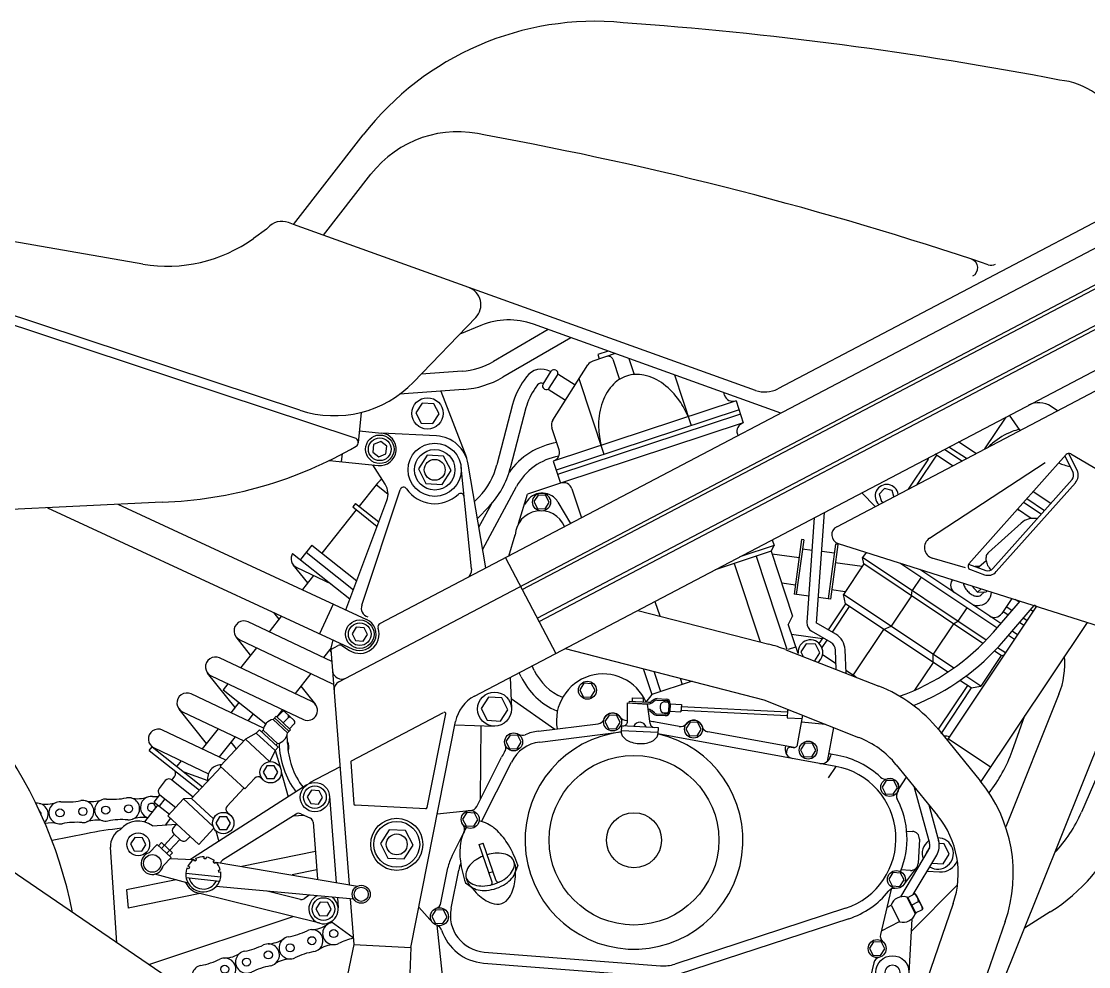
# Model space of a CAD drawing. Header units: metres. Extents: x -39.2 to 40.8, y -26.9 to 16.8.
# Drawn here: x -16.47 to 12.62, y -13.47 to 12.3 of the extents above; entities that cross this region are included whole.
import ezdxf

# ---------------------------------------------------------------- set-up
doc = ezdxf.new("R2010")
doc.units = ezdxf.units.M

msp = doc.modelspace()

# ---------------------------------------------------------------- linework, layer by layer
for p, q in [((-9.049, 6.76), (-7.149, 9.206)), ((-8.235, 6.468), (-6.944, 8.131)), ((13.777, 7.34), (4.149, 2.284)), ((-9.049, 6.76), (-9.19, 6.814)), ((-4.273, 5.047), (-9.049, 6.76)), ((3.547, 2.242), (-9.049, 6.76)), ((-13.158, 5.686), (-18.329, 6.578)), ((-9.785, 6.638), (-10.143, 6.381)), ((-6.697, -4.117), (13.799, 6.646)), ((-2.404, -3.971), (17.386, 6.421)), ((-2.358, -4.059), (17.432, 6.333)), ((-8.878, 1.703), (-21.121, 5.745)), ((-7.37, 0.942), (-21.2, 5.508)), ((-7.811, -5.7), (13.517, 5.5)), ((-4.118, -6.094), (17.668, 5.346)), ((-2.815, -3.189), (13.59, 5.425)), ((-5.777, 2.47), (-4.082, 4.229)), ((-3.944, 4.012), (-4.516, 3.778)), ((-2.107, 3.898), (-3.6, 3.03)), ((4.235, 1.623), (-2.512, 4.043)), ((-1.491, 3.677), (-3.348, 2.598)), ((-0.279, 3.243), (-0.892, 3.041)), ((-0.471, 3.311), (-0.759, 3.216)), ((-0.759, 3.216), (-0.72, 3.097)), ((-1.982, 1.433), (-1.024, 2.937)), ((-0.349, 3.088), (-0.168, 2.54)), ((0.093, 3.109), (0.237, 2.674)), ((-4.455, 2.765), (-5.574, 2.68)), ((-2.249, 2.411), (-2.023, 2.765)), ((-2.08, 2.303), (-1.854, 2.658)), ((-2.035, 2.746), (-2.046, 2.752)), ((-1.899, 2.793), (-1.882, 2.782)), ((-1.841, 2.696), (-1.369, 2.396)), ((1.332, 2.665), (1.788, 1.282)), ((-2.701, 2.611), (-2.764, 2.524)), ((-2.397, 2.392), (-2.46, 2.305)), ((-0.586, 0.498), (-1.266, 2.558)), ((-4.417, 2.266), (-6.16, 2.135)), ((-5.037, 2.219), (-4.338, 0.41)), ((-2.221, 2.287), (-2.204, 2.276)), ((-2.109, 2.275), (-1.637, 1.974)), ((2.7, 2.109), (2.676, 2.183)), ((5.756, -1.474), (12.813, 2.232)), ((-5.541, 1.895), (-5.712, 1.631)), ((-5.227, 1.879), (-5.541, 1.895)), ((-5.084, 1.598), (-5.227, 1.879)), ((-3.078, 1.856), (-3.504, 0.215)), ((-2.715, 1.762), (-3.141, 0.121)), ((3.012, 1.96), (-1.973, 0.314)), ((3.012, 1.96), (3.211, 1.357)), ((11.776, 1.688), (11.599, 1.806)), ((-7.202, 1.643), (-7.286, 0.811)), ((-5.712, 1.631), (-5.569, 1.351)), ((-5.255, 1.335), (-5.084, 1.598)), ((3.094, 1.713), (-1.892, 0.067)), ((3.133, 1.594), (-1.852, -0.051)), ((9.791, 0.645), (10.372, 1.515)), ((10.756, 1.152), (10.467, 1.565)), ((-5.569, 1.351), (-5.255, 1.335)), ((-1.811, 0.621), (-2.009, 1.22)), ((3.211, 1.357), (-1.774, -0.289)), ((-7.252, 1.143), (-6.651, 1.079)), ((-5.152, 1.001), (-6.651, 1.079)), ((-6.867, 0.762), (-6.891, 0.553)), ((-6.674, 0.845), (-6.867, 0.762)), ((-6.505, 0.72), (-6.674, 0.845)), ((-6.53, 0.511), (-6.505, 0.72)), ((9.164, 0.316), (8.691, 0.632)), ((9.29, 0.382), (8.817, 0.698)), ((9.552, 0.52), (9.079, 0.836)), ((-8.065, 0.334), (-6.745, 0.194)), ((-7.739, 0.299), (-7.717, 0.51)), ((-6.891, 0.553), (-6.722, 0.428)), ((-6.722, 0.428), (-6.53, 0.511)), ((-5.403, 0.474), (-5.646, 0.1)), ((-4.958, 0.451), (-5.403, 0.474)), ((-4.755, 0.054), (-4.958, 0.451)), ((8.912, 0.184), (8.439, 0.5)), ((12.01, 0.491), (9.361, -2.485)), ((11.975, 0.452), (12.199, 0.004)), ((12.079, 0.524), (12.311, 0.06)), ((12.135, 0.511), (16.248, -1.904)), ((-6.551, -0.318), (-6.885, 0.209)), ((-5.646, 0.1), (-5.443, -0.297)), ((-4.998, -0.321), (-4.755, 0.054)), ((-4.194, -2.625), (-4.479, 0.151)), ((-3.804, -2.598), (-4.289, 0.233)), ((8.284, -1.79), (11.442, 0.275)), ((-1.774, -0.289), (-2.668, -0.584)), ((12.173, -0.191), (10.014, -2.616)), ((12.266, -0.274), (10.107, -2.699)), ((-6.8, -0.333), (-7.262, -0.916)), ((-7.191, -3.613), (-6.145, -0.465)), ((-6.473, -0.593), (-6.8, -0.333)), ((-5.443, -0.297), (-4.998, -0.321)), ((-3.892, -2.084), (-2.972, -0.381)), ((6.801, -0.925), (6.44, -0.55)), ((7.063, -0.437), (6.917, -0.589)), ((7.266, -0.487), (7.063, -0.437)), ((7.315, -0.655), (7.266, -0.487)), ((11.593, -0.843), (11.11, -0.52)), ((-12.633, -0.806), (-22.088, -1.263)), ((-13.839, -0.864), (-7.056, -4)), ((-7.624, -3.737), (-6.505, -0.762)), ((-7.36, -0.839), (-7.437, -0.937)), ((-7.36, -0.839), (-6.723, -1.343)), ((-3.991, -0.661), (-4.114, -0.79)), ((-3.995, -1.485), (-3.645, -0.838)), ((-2.913, -1.386), (-2.668, -0.584)), ((-2.673, -0.758), (-2.755, -0.868)), ((-2.383, -0.615), (-2.498, -0.791)), ((-2.498, -0.791), (-2.402, -0.978)), ((-2.174, -0.626), (-2.383, -0.615)), ((-2.193, -0.989), (-2.078, -0.813)), ((-2.078, -0.813), (-2.174, -0.626)), ((-1.842, -0.802), (-1.496, -1.386)), ((6.917, -0.589), (6.976, -0.791)), ((6.976, -0.791), (7.031, -0.804)), ((11.334, -1.133), (10.851, -0.811)), ((11.418, -1.039), (10.935, -0.716)), ((-15.759, -0.957), (-7.429, -4.808)), ((-7.339, -1.014), (-8.275, -2.196)), ((-7.437, -0.937), (-6.769, -1.466)), ((-3.72, -0.92), (-4.035, -1.251)), ((-2.402, -0.978), (-2.193, -0.989)), ((5.206, -4.106), (5.425, -1.083)), ((11.06, -1.25), (10.683, -0.999)), ((4.947, -4.087), (5.154, -1.225)), ((10.783, -1.375), (9.892, -2.177)), ((11.223, -1.258), (11.203, -1.254)), ((-3.185, -2.273), (-3.01, -1.7)), ((-8.553, -1.976), (-8.864, -2.368)), ((-8.553, -1.976), (-7.327, -2.947)), ((4.051, -1.987), (3.116, -2.295)), ((3.972, -2.144), (4.051, -1.987)), ((4.798, -1.827), (4.596, -3.313)), ((4.858, -1.835), (4.656, -3.321)), ((4.858, -1.835), (4.798, -1.827)), ((5.726, -1.953), (5.524, -3.439)), ((5.785, -1.961), (5.583, -3.447)), ((5.785, -1.961), (5.726, -1.953)), ((5.797, -1.933), (13.584, -4.398)), ((-9.074, -2.202), (-7.512, -3.438)), ((-8.709, -2.172), (-7.419, -3.193)), ((-3.272, -2.319), (-1.901, -4.93)), ((3.972, -2.144), (2.441, -2.65)), ((3.559, -2.281), (4.394, -4.811)), ((4.731, -2.322), (3.998, -2.223)), ((5.09, -2.119), (4.824, -2.082)), ((5.692, -2.2), (5.348, -2.154)), ((9.831, -4.564), (6.462, -2.314)), ((6.496, -2.487), (6.462, -2.314)), ((-8.662, -3.007), (-9.056, -2.513)), ((-8.961, -2.589), (-8.026, -3.031)), ((2.965, -2.477), (3.671, -4.615)), ((6.451, -2.556), (5.718, -2.456)), ((9.743, -4.655), (6.496, -2.487)), ((10.125, -4.233), (7.477, -2.465)), ((9.263, -2.595), (8.363, -2.329)), ((9.352, -2.494), (9.823, -2.665)), ((9.544, -2.552), (9.535, -2.56)), ((9.544, -2.552), (9.542, -2.563)), ((9.544, -2.552), (9.654, -2.547)), ((9.629, -2.569), (9.828, -2.391)), ((-8.502, -2.806), (-8.807, -3.19)), ((10.23, -4.111), (8.024, -2.638)), ((9.402, -2.645), (9.781, -2.782)), ((4.63, -3.065), (4.259, -3.015)), ((5.987, -3.25), (5.617, -3.199)), ((9.441, -3.087), (9.595, -3.259)), ((9.696, -3.168), (9.595, -3.259)), ((4.999, -3.368), (4.596, -3.313)), ((5.583, -3.447), (5.257, -3.403)), ((8.95, -5.328), (5.941, -3.319)), ((5.993, -3.578), (5.941, -3.319)), ((7.795, -3.355), (7.813, -3.217)), ((9.595, -3.259), (9.832, -3.247)), ((9.785, -3.249), (9.684, -3.34)), ((9.862, -3.22), (9.832, -3.247)), ((10.729, -3.53), (10.625, -3.462)), ((-8.337, -4.388), (-7.964, -3.58)), ((0.337, -3.755), (3.907, -4.676)), ((0.8, -3.511), (0.932, -3.908)), ((8.783, -5.442), (5.993, -3.578)), ((11.203, -3.644), (8.767, -7.292)), ((10.028, -4.346), (10.753, -3.502)), ((10.308, -4.587), (11.137, -3.623)), ((10.532, -3.76), (10.376, -3.656)), ((11.109, -3.785), (11.039, -3.737)), ((11.198, -3.652), (11.144, -3.615)), ((-8.005, -5.147), (-10.286, -4.067)), ((-9.375, -3.908), (-9.715, -4.338)), ((-9.44, -3.99), (-9.582, -3.813)), ((4.436, -4.146), (4.554, -3.91)), ((8.94, -4.119), (9.061, -4.05)), ((10.427, -3.882), (10.287, -3.789)), ((10.943, -4.034), (10.842, -3.967)), ((-7.338, -4.217), (-7.452, -4.393)), ((-7.128, -4.228), (-7.338, -4.217)), ((-7.033, -4.415), (-7.128, -4.228)), ((5.601, -4.63), (5.07, -4.321)), ((5.732, -4.405), (5.201, -4.096)), ((7.032, -4.273), (7.24, -4.187)), ((12.583, -4.081), (9.686, -8.419)), ((10.687, -4.417), (10.54, -4.318)), ((10.854, -4.167), (10.737, -4.089)), ((-10.218, -4.974), (-10.613, -4.48)), ((-10.517, -4.555), (-8.003, -5.745)), ((-8.031, -4.818), (-7.966, -4.56)), ((-7.452, -4.393), (-7.357, -4.58)), ((-7.357, -4.58), (-7.147, -4.591)), ((-7.147, -4.591), (-7.033, -4.415)), ((4.52, -4.401), (5.366, -4.517)), ((10.599, -4.55), (10.435, -4.44)), ((-10.059, -4.772), (-10.493, -5.321)), ((-8.02, -4.774), (-8.23, -5.04)), ((-8.071, -4.839), (-8.024, -4.897)), ((-8.031, -4.818), (-7.829, -4.712)), ((-8.031, -4.818), (-7.536, -11.23)), ((-7.729, -4.716), (-7.523, -4.846)), ((-1.641, -4.793), (3.768, -6.189)), ((4.369, -4.826), (6.904, -5.821)), ((4.636, -4.755), (4.429, -4.823)), ((4.92, -4.663), (4.777, -4.883)), ((4.777, -4.883), (4.842, -5.011)), ((5.182, -4.677), (4.92, -4.663)), ((5.158, -5.131), (5.301, -4.911)), ((5.301, -4.911), (5.182, -4.677)), ((5.746, -5.366), (5.725, -4.836)), ((6.01, -5.47), (5.985, -4.826)), ((10.239, -4.987), (10.056, -4.864)), ((10.355, -4.914), (10.143, -4.772)), ((-8.55, -6.241), (-11.064, -5.05)), ((5.145, -5.13), (5.158, -5.131)), ((5.74, -5.213), (5.368, -4.965)), ((8.384, -5.176), (8.384, -4.951)), ((10.239, -4.987), (10.317, -4.971)), ((-10.644, -6.398), (-11.391, -5.463)), ((-8.574, -5.475), (-9.009, -6.024)), ((-2.849, -5.563), (-2.901, -5.455)), ((-2.488, -5.39), (-2.546, -5.269)), ((0.771, -5.416), (0.954, -5.97)), ((6.288, -5.579), (6.007, -5.392)), ((-11.295, -5.539), (-8.781, -6.729)), ((-10.837, -5.756), (-10.97, -5.924)), ((-3.14, -5.58), (-3.108, -6.427)), ((-1.134, -5.743), (-1.249, -5.92)), ((-0.925, -5.754), (-1.134, -5.743)), ((-0.829, -5.942), (-0.925, -5.754)), ((1.816, -5.686), (0.718, -6.048)), ((1.49, -5.602), (1.547, -5.774)), ((9.424, -5.87), (9.116, -5.664)), ((9.683, -5.818), (9.278, -5.547)), ((9.424, -5.87), (9.683, -5.818)), ((-9.87, -6.968), (-11.843, -6.034)), ((-10.97, -5.924), (-9.806, -6.845)), ((-8.849, -5.822), (-8.455, -6.316)), ((-1.249, -5.92), (-1.153, -6.107)), ((-1.153, -6.107), (-0.944, -6.118)), ((-0.944, -6.118), (-0.829, -5.942)), ((0.718, -6.048), (0.557, -6.256)), ((11.814, -6.043), (10.363, -9.657)), ((-10.539, -6.265), (-10.761, -6.546)), ((-3.738, -6.117), (-3.938, -6.425)), ((-3.371, -6.136), (-3.738, -6.117)), ((-3.204, -6.463), (-3.371, -6.136)), ((-3.118, -6.16), (-1.923, -6.99)), ((-1.713, -6.127), (-1.72, -6.124)), ((0.057, -6.777), (0.051, -6.279)), ((0.051, -6.279), (0.602, -6.308)), ((0.095, -6.231), (0.093, -6.281)), ((0.093, -6.271), (0.627, -6.299)), ((0.095, -6.231), (0.629, -6.259)), ((0.184, -6.136), (0.179, -6.236)), ((0.184, -6.136), (0.484, -6.152)), ((0.484, -6.152), (0.479, -6.251)), ((0.672, -6.839), (0.602, -6.308)), ((0.785, -6.182), (0.703, -6.238)), ((0.808, -6.215), (0.725, -6.272)), ((0.857, -6.201), (1.103, -6.214)), ((0.859, -6.161), (1.105, -6.174)), ((0.946, -6.361), (0.943, -6.421)), ((1.072, -6.248), (1.167, -6.252)), ((1.179, -6.298), (1.168, -6.508)), ((1.219, -6.3), (1.208, -6.51)), ((1.219, -6.305), (1.522, -6.321)), ((1.522, -6.321), (1.511, -6.521)), ((1.519, -6.371), (4.413, -6.523)), ((3.768, -6.189), (6.355, -7.217)), ((-11.422, -7.381), (-12.169, -6.446)), ((-12.074, -6.522), (-10.406, -7.311)), ((-10.147, -6.575), (-10.297, -6.765)), ((-9.526, -6.641), (-9.607, -6.729)), ((-9.173, -7.051), (-9.566, -6.685)), ((-9.132, -7.007), (-9.526, -6.641)), ((-9.353, -6.458), (-9.509, -6.656)), ((-9.371, -6.525), (-9.501, -6.664)), ((-9.199, -6.685), (-9.329, -6.824)), ((-9.031, -6.761), (-9.286, -6.522)), ((-7.471, -7.855), (-4.957, -6.534)), ((-5.406, -9.132), (-4.899, -6.578)), ((-3.938, -6.425), (-3.771, -6.752)), ((-3.405, -6.772), (-3.204, -6.463)), ((-1.856, -6.501), (-1.876, -6.492)), ((-0.449, -6.609), (-0.563, -6.785)), ((-0.239, -6.62), (-0.449, -6.609)), ((-0.144, -6.807), (-0.239, -6.62)), ((0.764, -6.582), (0.688, -6.517)), ((0.79, -6.552), (0.714, -6.487)), ((0.836, -6.611), (1.082, -6.624)), ((0.838, -6.571), (1.084, -6.584)), ((1.057, -6.547), (1.152, -6.552)), ((1.208, -6.505), (1.511, -6.521)), ((1.514, -6.471), (4.408, -6.623)), ((4.416, -6.463), (4.405, -6.682)), ((4.405, -6.682), (4.814, -6.704)), ((4.416, -6.463), (4.462, -6.465)), ((4.689, -7.411), (4.831, -6.612)), ((10.54, -7.589), (10.885, -6.624)), ((-11.105, -6.98), (-11.539, -7.529)), ((-9.214, -7.095), (-9.607, -6.729)), ((-9.028, -6.845), (-9.157, -6.984)), ((-5.856, -12.943), (-4.634, -6.785)), ((-4.652, -6.875), (-3.585, -6.907)), ((-3.951, -8.894), (-3.933, -6.897)), ((-3.771, -6.752), (-3.405, -6.772)), ((-2.376, -7.047), (-0.748, -6.845)), ((-0.563, -6.785), (-0.468, -6.972)), ((-0.468, -6.972), (-0.258, -6.983)), ((-0.258, -6.983), (-0.144, -6.807)), ((-0.106, -6.897), (-0.115, -7.069)), ((-0.106, -6.897), (0.892, -6.949)), ((1.463, -6.92), (0.82, -6.802)), ((0.892, -6.949), (0.883, -7.121)), ((1.759, -6.804), (1.644, -6.981)), ((1.644, -6.981), (1.74, -7.168)), ((1.968, -6.815), (1.759, -6.804)), ((2.064, -7.003), (1.968, -6.815)), ((4.798, -6.796), (5.451, -6.858)), ((5.67, -6.945), (5.501, -7.874)), ((-10.894, -7.835), (-12.621, -7.017)), ((-10.641, -7.2), (-11.075, -7.749)), ((-10.363, -7.265), (-11.045, -7.997)), ((-10.064, -7.099), (-10.363, -7.265)), ((-10.363, -7.265), (-9.706, -7.878)), ((-9.979, -7.008), (-10.064, -7.099)), ((-10.064, -7.099), (-9.552, -7.577)), ((-9.979, -7.008), (-9.467, -7.485)), ((-9.88, -7.021), (-9.921, -7.065)), ((-9.487, -7.388), (-9.88, -7.021)), ((-9.132, -7.007), (-9.214, -7.095)), ((-3.146, -7.152), (-3.26, -7.328)), ((-2.936, -7.163), (-3.146, -7.152)), ((-2.841, -7.35), (-2.936, -7.163)), ((-2.339, -7.344), (-0.115, -7.069)), ((-0.113, -7.027), (0.885, -7.079)), ((5.734, -8.007), (0.883, -7.119)), ((1.74, -7.168), (1.949, -7.179)), ((1.949, -7.179), (2.064, -7.003)), ((4.596, -7.494), (2.245, -7.063)), ((8.541, -7.015), (9.668, -8.397)), ((9.949, -8.025), (8.794, -7.253)), ((13.032, -7.036), (9.51, -15.805)), ((-12.981, -7.571), (-12.904, -7.473)), ((-12.904, -7.473), (-11.53, -8.561)), ((-12.852, -7.505), (-11.367, -8.208)), ((-10.758, -7.348), (-10.611, -7.532)), ((-9.467, -7.485), (-9.552, -7.577)), ((-9.487, -7.388), (-9.528, -7.432)), ((-3.26, -7.328), (-3.165, -7.516)), ((-3.165, -7.516), (-2.955, -7.527)), ((-2.955, -7.527), (-2.841, -7.35)), ((4.365, -7.451), (4.355, -7.505)), ((4.398, -7.562), (4.379, -7.663)), ((4.514, -7.481), (4.572, -7.492)), ((4.884, -7.377), (4.77, -7.553)), ((4.77, -7.553), (4.865, -7.74)), ((5.094, -7.388), (4.884, -7.377)), ((5.189, -7.575), (5.094, -7.388)), ((-12.981, -7.571), (-11.615, -8.652)), ((-12.115, -7.854), (-12.233, -8.003)), ((-9.552, -7.577), (-9.693, -7.877)), ((-9.552, -7.577), (-9.396, -8.081)), ((-4.053, -9.099), (-3.378, -7.754)), ((4.865, -7.74), (5.075, -7.751)), ((5.075, -7.751), (5.189, -7.575)), ((5.594, -7.677), (5.539, -7.666)), ((5.594, -7.677), (5.584, -7.731)), ((5.788, -7.712), (5.594, -7.677)), ((-11.023, -8.017), (-11.827, -8.88)), ((-11.045, -7.997), (-10.379, -8.617)), ((-9.774, -7.995), (-9.874, -8.168)), ((-9.574, -7.995), (-9.774, -7.995)), ((-9.474, -8.168), (-9.574, -7.995)), ((-8.603, -8.449), (-7.784, -8.019)), ((-7.492, -7.893), (-7.405, -9.027)), ((-3.924, -9.509), (-3.11, -7.888)), ((5.734, -8.007), (5.526, -8.315)), ((7.379, -7.963), (8.506, -9.345)), ((12.989, -7.953), (12.426, -9.255)), ((-12.544, -8.396), (-12.711, -8.607)), ((-12.291, -8.277), (-12.368, -8.375)), ((-12.368, -8.375), (-11.786, -8.836)), ((-11.378, -8.398), (-12.027, -8.167)), ((-10.108, -8.327), (-10.379, -8.617)), ((-9.873, -8.381), (-9.938, -8.321)), ((-9.874, -8.168), (-9.774, -8.341)), ((-9.774, -8.341), (-9.574, -8.341)), ((-9.574, -8.341), (-9.474, -8.168)), ((-9.383, -8.156), (-9.197, -8.839)), ((7.108, -8.394), (6.993, -8.57)), ((7.317, -8.405), (7.108, -8.394)), ((7.413, -8.592), (7.317, -8.405)), ((-8.69, -8.514), (-11.803, -10.508)), ((-10.401, -8.597), (-10.86, -9.089)), ((-8.562, -8.659), (-8.677, -8.835)), ((-8.603, -8.449), (-8.601, -8.47)), ((-8.353, -8.67), (-8.562, -8.659)), ((-8.257, -8.857), (-8.353, -8.67)), ((6.993, -8.57), (7.089, -8.757)), ((7.298, -8.768), (7.413, -8.592)), ((7.856, -8.548), (8.284, -10.098)), ((-12.846, -8.979), (-12.691, -8.783)), ((-12.846, -8.979), (-12.431, -9.307)), ((-12.554, -8.892), (-12.709, -9.088)), ((-12.691, -8.783), (-12.26, -9.124)), ((-12.047, -8.895), (-12.473, -9.352)), ((-11.827, -8.88), (-12.047, -8.895)), ((-12.047, -8.895), (-11.243, -9.645)), ((-11.827, -8.88), (-11.233, -9.435)), ((-8.677, -8.835), (-8.581, -9.023)), ((-8.372, -9.034), (-8.257, -8.857)), ((-8.068, -8.816), (-7.886, -11.17)), ((7.089, -8.757), (7.298, -8.768)), ((-12.748, -9.057), (-13.114, -9.519)), ((-8.974, -9.307), (-10.985, -10.562)), ((-10.866, -9.245), (-10.857, -9.253)), ((-10.767, -9.339), (-10.854, -9.258)), ((-8.852, -9.298), (-8.587, -9.421)), ((-8.581, -9.023), (-8.372, -9.034)), ((-5.447, -9.164), (-7.367, -9.064)), ((-5.134, -9.303), (-4.258, -9.21)), ((-4.327, -9.267), (-4.442, -9.443)), ((-4.117, -9.278), (-4.327, -9.267)), ((-4.022, -9.465), (-4.117, -9.278)), ((8.265, -9.053), (8.535, -10.029)), ((-12.896, -9.63), (-12.244, -9.583)), ((-12.399, -9.421), (-12.544, -9.605)), ((-12.473, -9.352), (-11.632, -10.137)), ((-12.235, -9.574), (-12.324, -9.669)), ((-11.066, -9.38), (-11.166, -9.553)), ((-11.166, -9.553), (-11.066, -9.726)), ((-10.866, -9.38), (-11.066, -9.38)), ((-10.766, -9.553), (-10.866, -9.38)), ((-10.866, -9.726), (-10.766, -9.553)), ((-9.049, -9.354), (-8.774, -9.334)), ((-8.515, -9.525), (-8.395, -11.085)), ((-4.442, -9.443), (-4.346, -9.63)), ((-4.136, -9.641), (-4.022, -9.465)), ((-14.702, -9.843), (-15.633, -10.032)), ((-12.296, -9.859), (-12.57, -10.153)), ((-12.318, -9.839), (-12.128, -10.016)), ((-11.22, -9.695), (-11.632, -10.137)), ((-11.164, -9.767), (-11.09, -10.052)), ((-11.066, -9.726), (-10.866, -9.726)), ((-6.439, -9.736), (-6.682, -10.11)), ((-5.993, -9.759), (-6.439, -9.736)), ((-5.791, -10.156), (-5.993, -9.759)), ((-4.729, -10.444), (-4.41, -9.809)), ((-4.346, -9.63), (-4.136, -9.641)), ((7.664, -9.77), (7.822, -9.778)), ((-9.003, -16.134), (-17.948, -10.024)), ((-13.376, -9.945), (-13.491, -10.122)), ((-13.491, -10.122), (-13.395, -10.309)), ((-13.167, -9.956), (-13.376, -9.945)), ((-13.186, -10.32), (-13.071, -10.143)), ((-13.071, -10.143), (-13.167, -9.956)), ((-12.769, -10.132), (-12.984, -10.362)), ((-12.769, -10.132), (-12.389, -10.487)), ((-12.645, -10.083), (-12.727, -10.171)), ((-12.57, -10.153), (-12.652, -10.241)), ((-12.645, -10.083), (-12.349, -10.36)), ((-12.15, -9.996), (-12.424, -10.29)), ((-11.87, -9.915), (-11.958, -10.01)), ((-6.682, -10.11), (-6.479, -10.507)), ((-6.034, -10.53), (-5.791, -10.156)), ((-3.991, -10.135), (-3.877, -10.096)), ((-3.638, -11.164), (-3.991, -10.135)), ((-3.524, -11.125), (-3.877, -10.096)), ((8.011, -9.989), (7.976, -10.654)), ((8.683, -10.117), (8.55, -10.111)), ((8.826, -10.398), (8.683, -10.117)), ((-13.863, -12.814), (-14.038, -10.211)), ((-13.395, -10.309), (-13.186, -10.32)), ((-12.424, -10.29), (-12.506, -10.377)), ((-12.349, -10.36), (-12.431, -10.447)), ((-11.489, -10.524), (-11.484, -10.471)), ((-8.453, -10.328), (-10.462, -10.736)), ((7.503, -11.563), (8.258, -10.292)), ((7.841, -11.503), (8.482, -10.425)), ((8.284, -10.231), (8.197, -10.365)), ((8.197, -10.365), (8.205, -10.381)), ((8.654, -10.662), (8.826, -10.398)), ((-12.389, -10.487), (-12.604, -10.717)), ((-11.774, -10.552), (-12.424, -10.524)), ((-11.881, -10.746), (-11.93, -10.725)), ((-11.743, -10.595), (-11.769, -10.549)), ((-11.69, -10.565), (-11.717, -10.519)), ((-11.429, -10.531), (-11.424, -10.478)), ((-11.242, -10.616), (-11.207, -10.576)), ((-11.198, -10.656), (-11.163, -10.616)), ((-11.162, -10.618), (-7.302, -11.269)), ((-6.479, -10.507), (-6.034, -10.53)), ((-3.001, -10.718), (-3.043, -10.595)), ((-2.939, -10.697), (-2.999, -10.875)), ((7.936, -10.763), (7.58, -11.238)), ((8.35, -10.646), (8.654, -10.662)), ((-11.922, -11.189), (-12.826, -10.945)), ((-11.985, -10.918), (-11.033, -11.02)), ((-11.977, -11.04), (-11.066, -11.138)), ((-11.906, -10.801), (-11.955, -10.78)), ((-11.097, -10.835), (-11.045, -10.824)), ((-11.085, -10.894), (-11.033, -10.882)), ((-8.414, -10.83), (-9.09, -10.967)), ((-5.031, -11.725), (-4.842, -10.774)), ((-4.755, -11.876), (-4.548, -10.832)), ((-4.301, -11.164), (-4.344, -11.041)), ((-3.726, -10.908), (-3.612, -10.869)), ((7.289, -10.903), (7.174, -11.08)), ((7.499, -10.914), (7.289, -10.903)), ((7.594, -11.102), (7.499, -10.914)), ((7.766, -10.843), (7.508, -10.829)), ((8.219, -10.867), (8.558, -10.884)), ((-12.253, -11.1), (-13.603, -11.374)), ((-7.407, -11.631), (-11.163, -11.283)), ((-4.363, -11.185), (-4.207, -11.29)), ((7.174, -11.08), (7.27, -11.267)), ((7.27, -11.267), (7.48, -11.278)), ((7.48, -11.278), (7.594, -11.102)), ((7.786, -12.504), (9.05, -11.238)), ((-13.603, -11.374), (-13.56, -11.875)), ((-11.593, -11.476), (-13.56, -11.875)), ((-8.33, -12.285), (-11.637, -11.464)), ((-8.864, -11.634), (-9.768, -11.413)), ((-8.625, -11.519), (-8.761, -11.615)), ((-7.854, -11.59), (-7.833, -11.867)), ((-7.506, -11.622), (-7.41, -12.861)), ((7.241, -11.352), (6.95, -12.586)), ((7.667, -11.571), (7.673, -11.568)), ((7.667, -11.571), (7.898, -12.026)), ((7.667, -11.571), (7.898, -12.025)), ((7.689, -11.573), (7.91, -12.006)), ((7.692, -11.579), (7.879, -11.484)), ((7.914, -11.495), (8.105, -11.87)), ((-8.327, -11.71), (-8.441, -11.886)), ((-8.441, -11.886), (-8.346, -12.073)), ((-8.117, -11.721), (-8.327, -11.71)), ((-8.136, -12.084), (-8.022, -11.908)), ((-8.022, -11.908), (-8.117, -11.721)), ((-5.638, -11.846), (-5.255, -12.268)), ((-5.169, -11.916), (-5.283, -12.093)), ((-4.959, -11.927), (-5.169, -11.916)), ((-4.864, -12.115), (-4.959, -11.927)), ((5.995, -11.875), (1.346, -13.397)), ((7.123, -11.854), (7.241, -11.794)), ((7.239, -11.789), (7.47, -12.243)), ((7.241, -11.794), (7.468, -12.239)), ((7.799, -11.79), (7.987, -11.694)), ((7.906, -12), (8.094, -11.905)), ((8.932, -11.743), (7.925, -14.654)), ((-12.992, -13.409), (-9.062, -12.103)), ((-8.346, -12.073), (-8.136, -12.084)), ((-5.283, -12.093), (-5.188, -12.28)), ((-4.978, -12.291), (-4.864, -12.115)), ((6.089, -12.16), (1.439, -13.682)), ((7.803, -12.167), (7.726, -13.64)), ((7.898, -12.026), (7.904, -12.022)), ((11.576, -11.975), (10.871, -12.417)), ((-8.02, -12.237), (-7.425, -12.669)), ((-5.188, -12.28), (-4.978, -12.291)), ((-5.144, -12.338), (-4.919, -14.43)), ((6.973, -12.492), (7.468, -12.239)), ((10.35, -12.233), (9.343, -15.145)), ((6.764, -12.786), (6.649, -12.962)), ((6.973, -12.797), (6.764, -12.786)), ((7.069, -12.984), (6.973, -12.797)), ((-7.41, -12.861), (-7.957, -15.539)), ((-7.41, -12.861), (-5.856, -12.943)), ((-5.856, -12.943), (-5.969, -15.856)), ((-3.852, -13.067), (0.957, -13.443)), ((6.649, -12.962), (6.745, -13.149)), ((6.954, -13.16), (7.069, -12.984)), ((-3.875, -13.367), (0.934, -13.742)), ((6.768, -13.36), (6.579, -14.158)), ((6.745, -13.149), (6.954, -13.16))]:
    msp.add_line(p, q)
at = {"linetype": 'Continuous'}
for p, q in [((3.049, 1.05), (3.063, 1.008)), ((-1.973, 0.314), (-1.774, -0.289)), ((8.238, 0.345), (7.708, -0.449)), ((8.475, 0.476), (7.939, -0.327)), ((-1.461, -0.438), (-1.2, -1.231)), ((4, -1.831), (4.051, -1.987)), ((3.972, -2.144), (4.554, -3.91)), ((6.556, -2.174), (6.462, -2.314)), ((6.496, -2.487), (5.941, -3.319)), ((8.057, -2.852), (7.813, -3.217)), ((8.913, -2.92), (8.902, -2.936)), ((7.795, -3.355), (7.24, -4.187)), ((10.526, -3.43), (10.254, -3.839)), ((5.993, -3.578), (5.522, -4.283)), ((6.097, -3.648), (5.63, -4.346)), ((9.304, -3.685), (9.061, -4.05)), ((4.436, -4.146), (4.693, -4.925)), ((7.032, -4.273), (6.186, -5.539)), ((8.94, -4.119), (8.384, -4.951)), ((5.377, -4.5), (5.273, -4.656)), ((5.486, -4.563), (5.349, -4.767)), ((8.384, -5.176), (7.878, -5.934)), ((10.239, -4.987), (9.683, -5.818)), ((0.485, -5.342), (0.718, -6.048)), ((9.32, -5.8), (8.523, -6.994)), ((9.424, -5.87), (8.591, -7.117)), ((7.652, -8.298), (7.447, -8.606))]:
    msp.add_line(p, q, dxfattribs=at)
for points in [[(0.026, 2.631, 0.134556), (-0.368, 2.369, 0.106854), (-0.655, 1.85, 0.082233), (-0.734, 1.233, 0.047976), (-0.668, 0.745, 0.070564)], [(1.708, 1.529, 0.047976), (1.469, 1.96, 0.082233), (1.039, 2.409, 0.106854), (0.5, 2.656, 0.134556), (0.026, 2.631, 0.134556)], [(10.736, 1.179, 0.037077), (10.538, 1.118, 0.082233), (10.003, 0.801, 0.015588), (9.884, 0.694, 0.070564)], [(9.892, -2.177, 0.145562), (9.835, -2.27, 0.107168), (9.829, -2.402, 0.077271), (9.871, -2.528, 0.064362), (9.959, -2.655, 0.00089), (9.961, -2.657, 0.077271)], [(9.64, -2.56, 0.148705), (9.584, -2.578, 0.107168)], [(9.629, -2.569, 0.082253), (9.614, -2.589, 0.107168)], [(9.21, -3.014, 0.000439), (9.21, -3.014, 0.077271), (9.245, -3.118, 0.064362), (9.322, -3.229, 0.064362), (9.424, -3.317, 0.077271), (9.524, -3.363, 0.107168), (9.624, -3.369, 0.145562), (9.684, -3.34, 0.145562)], [(9.477, -3.609, 0.096136), (9.662, -3.616, 0.36841), (9.972, -3.255, 0.145562)], [(-0.115, -7.069, 0.00009), (-0.115, -7.069, 0.156036), (-0.088, -7.172, 0.106684), (0.02, -7.282, 0.072691), (0.17, -7.351, 0.059135), (0.369, -7.385, 0.059135), (0.57, -7.372, 0.072691), (0.726, -7.319, 0.106684), (0.845, -7.221, 0.156036), (0.883, -7.121, 0.156036)], [(-4.338, -9.675, 0.012639), (-4.349, -9.692, 0.104285), (-4.499, -10.11, 0.06513), (-4.501, -10.591, 0.051279), (-4.363, -11.185, 0.051279)], [(-4.301, -11.164, 0.152935), (-4.212, -11.286, 0.106901), (-4.017, -11.373, 0.07403), (-3.79, -11.387, 0.060622), (-3.518, -11.329, 0.060622), (-3.268, -11.208, 0.07403), (-3.097, -11.058, 0.106901), (-2.997, -10.869, 0.152935), (-3.001, -10.718, 0.152935)], [(-4.207, -11.29, 0.037821), (-4.022, -11.5, 0.104285), (-3.647, -11.739, 0.174249), (-3.376, -11.743, 0.174249), (-3.164, -11.574, 0.104285), (-3.015, -11.155, 0.037821), (-2.999, -10.875, 0.011647)]]:
    msp.add_lwpolyline(points, format="xyb")
for centre, radius in [((-5.398, 1.615), 0.427), ((-6.698, 0.637), 0.388), ((-6.698, 0.637), 0.31), ((-5.201, 0.077), 0.725), ((-5.201, 0.077), 0.551), ((-5.201, 0.077), 0.285), ((-2.288, -0.802), 0.245), ((-7.243, -4.404), 0.388), ((-7.243, -4.404), 0.31), ((-1.039, -5.931), 0.245), ((-3.571, -6.444), 0.463), ((-0.354, -6.796), 0.245), ((1.854, -6.992), 0.245), ((-3.05, -7.339), 0.245), ((4.979, -7.564), 0.245), ((0.231, -10.019), 2.312), ((-9.674, -8.168), 0.292), ((7.203, -8.581), 0.245), ((-8.467, -8.846), 0.4), ((-8.467, -8.846), 0.31), ((-15.416, -9.274), 0.11), ((-14.792, -9.237), 0.11), ((-14.169, -9.199), 0.11), ((-13.545, -9.162), 0.11), ((-10.966, -9.553), 0.292), ((-4.232, -9.454), 0.245), ((0.231, -10.019), 0.75), ((-6.236, -10.133), 0.71), ((-6.236, -10.133), 0.625), ((-13.281, -10.132), 0.31), ((-6.236, -10.133), 0.285), ((-12.899, -10.652), 0.239), ((7.384, -11.091), 0.245), ((-7.204, -11.494), 0.245), ((-7.204, -11.494), 0.193), ((-8.232, -11.897), 0.31), ((-5.073, -12.104), 0.245), ((-7.954, -12.564), 0.11), ((-8.548, -12.759), 0.11), ((6.859, -12.973), 0.245), ((-9.736, -13.147), 0.11), ((-9.142, -12.953), 0.11), ((-10.33, -13.341), 0.11), ((7.277, -13.617), 0.45), ((-10.924, -13.536), 0.11), ((7.277, -13.617), 0.2)]:
    msp.add_circle(centre, radius)
for centre, radius, start, end in [((-0.83, 4.301), 8, 84.529, 142.1763), ((-7.253, -88.432), 100.952, 79.10322, 85.91844), ((11.641, 8.709), 2, 24, 84.529), ((-4.574, 6.291), 3, 75.4317, 142.1763), ((-21.255, -86.921), 97.684, 71.40998, 79.71832), ((-9.369, 6.347), 0.5, 69.0163, 139.6161), ((-9.902, 6.8), 0.2, 305.731, 319.6161), ((-12.479, 9.628), 4, 260.2189, 305.731), ((9.352, 5.581), 0.25, 297.7046, 71.6917), ((9.966, 5.903), 0.25, 251.41, 297.7046), ((-4.442, 4.576), 0.5, 316.0663, 70.2692), ((-3.187, 2.161), 2, 70.2692, 112.2362), ((-4.605, 4.759), 2, 274.3132, 300.1739), ((-0.813, 2.803), 0.25, 108.2638, 147.5123), ((-0.467, 3.049), 0.125, 18.2638, 108.2638), ((-2.296, 2.319), 0.5, 60.013, 144.1815), ((-1.947, 2.717), 0.09, 57.5123, 147.5123), ((-1.93, 2.706), 0.09, 327.5123, 57.5123), ((-7.937, 4.551), 3, 251.7284, 316.0663), ((-4.605, 4.759), 2.5, 274.3132, 300.1739), ((-1.142, 1.354), 2, 144.1815, 165.4584), ((-2.296, 2.319), 0.125, 60.013, 144.1815), ((-2.173, 2.362), 0.09, 147.5123, 237.5123), ((-1.142, 1.354), 1.625, 144.1815, 165.4584), ((-2.156, 2.352), 0.09, 237.5123, 327.5123), ((2.928, 2.184), 0.24, 198.2638, 288.2638), ((3.8, 2.948), 0.75, 250.2692, 297.7046), ((11.266, 1.307), 0.6, 56.2638, 117.7046), ((-1.771, 1.298), 0.25, 147.5123, 198.2638), ((3.277, 1.126), 0.24, 108.2638, 198.2638), ((-7.41, 0.823), 0.125, 302.6495, 71.5875), ((-6.698, 0.637), 0.445, 263.9712, 83.9712), ((-5.201, 0.077), 0.925, 9.7211, 87), ((-13.043, 10.563), 11.376, 272.0648, 300.0713), ((-1.542, -1.153), 2, 99.611, 144.7489), ((-2.039, 0.545), 0.24, 288.2638, 18.2638), ((-1.542, -1.153), 1.625, 99.8237, 151.6272), ((8.038, 0.479), 0.24, 326.2638, 343.4657), ((12.085, 0.425), 0.1, 59.5789, 138.3229), ((-5.44, 0.717), 2, 316.413, 345.4584), ((-5.44, 0.717), 2.375, 316.413, 345.4584), ((12.598, 2.252), 2.14, 248.3203, 257.0371), ((12.042, -0.074), 0.175, 318.3229, 26.5255), ((12.042, -0.074), 0.3, 318.3229, 26.5255), ((-6.016, -0.954), 1, 128.7329, 141.64), ((-1.689, -0.514), 0.24, 18.2638, 108.2638), ((-6.973, -0.586), 0.5, 339.3802, 32.4488), ((-6.05, -0.497), 0.1, 34.0479, 161.6198), ((-5.201, 0.077), 0.925, 214.0479, 313.4507), ((-4.496, -0.667), 0.1, 5.8788, 133.4507), ((-2.272, -1.057), 0.5, 30.6321, 143.3679), ((-2.288, -0.802), 0.245, 16.3294, 142.9141), ((7.121, -0.639), 0.316, 8.4419, 226.9673), ((-2.308, -1.743), 0.703, 22.6574, 176.5331), ((10.617, -1.243), 0.24, 56.2638, 76.3859), ((11.117, -1.747), 0.5, 80.1571, 131.9999), ((5.872, -1.695), 0.25, 117.7046, 252.4376), ((8.448, -2.041), 0.3, 123.1873, 253.5376), ((-27.041, -14.357), 12.201, 69.9968, 355.7408), ((-8.845, -2.345), 0.27, 148.0271, 244.6672), ((9.436, -2.551), 0.1, 138.3229, 250.1202), ((9.883, -2.5), 0.175, 250.1202, 318.3229), ((-4.442, -2.651), 0.25, 297.7046, 5.8788), ((9.883, -2.5), 0.3, 250.1202, 318.3229), ((9.102, -3.069), 0.24, 146.2638, 236.2638), ((-27.041, -14.357), 12.201, 11.2008, 63.8583), ((-6.953, -3.692), 0.25, 161.6198, 253.5697), ((-10.402, -4.311), 0.27, 64.6672, 244.6672), ((-7.243, -4.404), 0.445, 245.1909, 65.1909), ((10.054, -3.705), 0.24, 236.2638, 326.2638), ((-7.243, -4.404), 0.524, 237.6231, 18.4829), ((-6.651, -4.206), 0.1, 117.7046, 198.4829), ((5.196, -4.105), 0.25, 175.8487, 239.7902), ((5.477, -0.435), 6, 289.3749, 319.3216), ((5.039, -4.897), 0.337, 306.552, 185.6637), ((5.475, -4.846), 0.25, 2.2629, 59.7902), ((5.475, -4.846), 0.51, 2.2629, 59.7902), ((5.477, -0.435), 6.37, 291.8372, 319.3216), ((-7.783, -4.8), 0.1, 57.6231, 117.7046), ((2.908, -8.549), 4, 68.5659, 75.5303), ((-11.18, -5.295), 0.27, 64.6672, 244.6672), ((9.726, -5.204), 2.25, 338.1189, 5.1379), ((-7.737, -5.378), 0.25, 184.4118, 297.7046), ((-1.135, -4.743), 1.5, 205.5796, 247.0632), ((-0.609, -6.763), 1.274, 23.4987, 189.9326), ((-7.888, -5.501), 0.27, 244.6672, 254.943), ((-7.695, -5.921), 0.25, 117.7046, 184.4118), ((-1.135, -4.743), 1.9, 205.5796, 247.0632), ((-11.958, -6.278), 0.27, 64.6672, 244.6672), ((-3.653, -6.979), 1, 117.7046, 168.7807), ((5.442, -9.544), 4, 39.2229, 68.5659), ((-8.666, -6.485), 0.27, 244.6672, 64.6672), ((0.635, -6.139), 0.16, 267, 304.3928), ((0.635, -6.139), 0.12, 267, 304.3928), ((0.853, -6.281), 0.12, 87, 124.3928), ((0.853, -6.281), 0.08, 87, 124.3928), ((1.066, -6.367), 0.12, 87, 177), ((1.099, -6.294), 0.08, 357, 87), ((1.099, -6.294), 0.12, 357, 87), ((-9.327, -6.566), 0.06, 46.9997, 136.9997), ((-9.243, -6.644), 0.06, 316.9997, 46.9997), ((-9.156, -6.726), 0.06, 46.9997, 136.9997), ((-4.938, -6.57), 0.04, 348.7807, 117.7046), ((-0.354, -6.796), 0.245, 32.7929, 160.3544), ((0.02, -6.555), 0.2, 212.7929, 273.473), ((0.61, -6.609), 0.16, 49.6072, 87), ((0.61, -6.609), 0.12, 49.6072, 82.7648), ((0.842, -6.491), 0.12, 229.6072, 267), ((0.842, -6.491), 0.08, 229.6072, 267), ((1.063, -6.427), 0.12, 177, 267), ((1.088, -6.504), 0.12, 267, 357), ((1.088, -6.504), 0.08, 267, 357), ((-9.547, -7.058), 0.335, 100.3433, 173.6561), ((-9.071, -6.804), 0.06, 316.9997, 46.9997), ((-0.773, -6.646), 0.2, 277.062, 340.3544), ((-0.063, -6.779), 0.12, 267, 0.7251), ((0.231, -10.019), 3.27, 93.0418, 93.473), ((0.39, -6.985), 0.18, 17.3483, 156.6517), ((0.231, -10.019), 3.27, 79.6217, 82.3961), ((0.791, -6.824), 0.12, 187.5012, 267), ((1.499, -6.723), 0.2, 259.6217, 322.9141), ((1.854, -6.992), 0.245, 16.3294, 142.9141), ((2.281, -6.866), 0.2, 196.3294, 259.6217), ((-12.736, -7.261), 0.27, 64.6672, 244.6672), ((-9.547, -7.058), 0.335, 280.3433, 353.6561), ((-11.211, -7.398), 2, 0.7343, 7.042), ((-2.815, -6.961), 0.2, 238.1313, 293.5337), ((0.231, -10.019), 2.97, 96.6919, 77.3081), ((-2.216, -8.337), 1.3, 97.062, 113.5337), ((5.442, -9.544), 2.5, 39.2229, 68.5659), ((8.726, -7.522), 0.337, 72.4611, 97.5347), ((-7.186, -7.34), 2.255, 180.917, 217.1697), ((-9.444, -7.468), 0.27, 336.0953, 30.7188), ((-7.186, -7.34), 2.025, 180.917, 217.6853), ((-3.464, -7.504), 0.2, 326.2659, 21.6683), ((-2.216, -8.337), 1, 97.062, 153.3447), ((4.596, -7.55), 0.245, 169.6217, 259.6217), ((4.496, -7.58), 0.1, 79.4608, 169.6217), ((4.591, -7.394), 0.1, 259.4608, 349.9559), ((-7.452, -7.89), 0.04, 117.7046, 184.4118), ((-2.216, -8.337), 1.3, 146.2659, 153.3447), ((5.343, -7.686), 0.245, 259.6217, 349.6217), ((5.373, -9.974), 2.3, 46.8055, 79.6217), ((6.773, -6.243), 4, 321.6373, 340.3351), ((-12.389, -8.199), 0.125, 321.6398, 51.64), ((-11.014, -8.339), 0.377, 89.8381, 190.1087), ((5.373, -9.974), 2, 288.1205, 79.6217), ((-12.446, -8.473), 0.125, 51.64, 141.6398), ((-10.02, -8.408), 0.12, 47, 137), ((7.084, -8.152), 0.2, 226.8055, 285.4424), ((7.203, -8.581), 0.245, 329.15, 105.4424), ((6.57, -10.926), 4, 340.9216, 39.2229), ((-12.613, -8.685), 0.125, 141.6398, 231.64), ((7.585, -8.809), 0.2, 149.15, 207.7868), ((-16.04, -9.311), 0.302, 312.6836, 96.6024), ((-15.791, -8.237), 0.8, 256.9351, 289.8671), ((-15.416, -9.274), 0.302, 85.6007, 281.2015), ((-15.24, -6.978), 2, 265.6007, 281.2015), ((-14.792, -9.237), 0.302, 265.6007, 101.2015), ((-14.543, -8.163), 0.8, 256.9351, 289.8671), ((-14.169, -9.199), 0.302, 85.6007, 281.2015), ((-13.992, -6.904), 2, 265.6007, 281.2015), ((-13.545, -9.162), 0.302, 265.6007, 101.2015), ((-13.295, -8.088), 0.8, 256.9351, 289.8671), ((-12.921, -9.125), 0.302, 85.6007, 249.4755), ((-12.921, -9.125), 0.11, 354.257, 289.0227), ((-12.744, -6.83), 2, 265.6007, 270.465), ((5.373, -9.974), 2.3, 337.0708, 27.7868), ((-16.04, -9.311), 0.11, 356.4633, 52.8228), ((-10.772, -9.171), 0.12, 137, 227), ((-8.905, -9.411), 0.125, 65.063, 123.8528), ((-7.365, -9.024), 0.04, 184.4118, 267), ((-5.445, -9.124), 0.04, 267, 348.7807), ((-4.232, -9.009), 0.2, 270.0524, 333.3447), ((8.92, -7.739), 3.82, 316.6148, 336.6148), ((-15.666, -10.348), 0.8, 76.9351, 101.2973), ((-14.969, -11.532), 2, 85.6007, 101.2015), ((-14.418, -10.273), 0.8, 76.9351, 109.8671), ((-13.721, -11.458), 2, 85.6007, 101.2015), ((-13.281, -10.132), 0.633, 52.5529, 141.2785), ((-13.17, -10.199), 0.8, 79.8713, 109.8671), ((-13.212, -9.442), 0.125, 320.2906, 321.6398), ((-8.64, -9.534), 0.125, 4.4118, 65.063), ((-4.589, -9.72), 0.2, 333.3447, 36.6371), ((-4.008, -9.901), 0.401, 69.3875, 87.6834), ((-4.246, -10.534), 1.077, 45.5732, 69.3875), ((6.57, -10.926), 2.5, 340.9216, 39.2229), ((-12.712, -19.643), 10, 95.8921, 101.4781), ((-13.539, -10.178), 0.5, 118.1279, 183.8443), ((-12.236, -9.751), 0.12, 137, 227), ((-4.789, -11.089), 1.854, 30.6675, 45.5732), ((7.811, -9.978), 0.2, 357, 87), ((8.92, -7.739), 5, 302.0961, 336.6148), ((-12.046, -9.928), 0.12, 227, 317), ((-5.758, -11.664), 2.981, 18.9255, 30.6675), ((8.511, -10.381), 0.427, 125.1119, 201.2178), ((8.043, -10.165), 0.25, 329.2987, 15.4349), ((8.511, -10.381), 0.427, 238.8633, 89.6244), ((8.043, -10.165), 0.51, 329.2987, 15.4349), ((-12.899, -10.652), 0.302, 106.478, 347.522), ((-11.507, -10.95), 0.479, 87.2414, 116.058), ((-3.567, -11.027), 1.3, 153.3447, 168.7807), ((-3.453, -11.519), 1.149, 111.9192, 122.802), ((-3.453, -11.519), 1.149, 95.049, 105.9319), ((-3.486, -11.145), 0.773, 78.1134, 95.049), ((-3.431, -10.882), 0.505, 53.7061, 78.1134), ((-11.507, -10.95), 0.479, 123.2414, 152.058), ((-11.507, -10.95), 0.426, 151.5169, 159.5984), ((-11.507, -10.95), 0.531, 123.8528, 130.9615), ((-11.507, -10.95), 0.426, 115.5169, 123.5984), ((-11.507, -10.95), 0.426, 79.5169, 87.5984), ((-11.507, -10.95), 0.479, 51.2414, 80.058), ((-11.507, -10.95), 0.426, 43.5169, 51.5984), ((-11.507, -10.95), 0.479, 15.2414, 44.058), ((-10.915, -10.666), 0.125, 123.8528, 167.5783), ((-3.567, -11.027), 1, 157.8322, 168.7807), ((-3.861, -11.03), 0.505, 139.7377, 164.145), ((-3.656, -11.203), 0.773, 122.802, 139.7377), ((-3.524, -10.61), 0.505, 319.7377, 344.145), ((-3.281, -10.679), 0.253, 18.9255, 53.7061), ((-3.281, -10.679), 0.253, 344.145, 18.9255), ((7.777, -10.643), 0.2, 267, 357), ((8.584, -10.385), 0.5, 267, 337.3311), ((-11.507, -10.95), 0.479, 159.2414, 8.058), ((-11.507, -10.95), 0.4, 194.3767, 333.3923), ((-11.507, -10.95), 0.426, 7.5169, 15.5984), ((-4.104, -10.961), 0.253, 164.145, 198.9255), ((-4.104, -10.961), 0.253, 198.9255, 233.7061), ((-3.729, -10.437), 0.773, 302.802, 319.7377), ((-11.507, -10.95), 0.531, 204.5872, 255.7769), ((-3.954, -10.757), 0.505, 233.7061, 258.1134), ((-3.899, -10.495), 0.773, 258.1134, 275.049), ((-3.932, -10.121), 1.149, 275.049, 288.9255), ((-3.695, -11.184), 0.06, 282.5983, 18.9255), ((-3.932, -10.121), 1.149, 288.9255, 302.802), ((-3.468, -11.106), 0.06, 198.9255, 295.2528), ((7.329, -11.532), 0.2, 82.8185, 141.4553), ((-8.833, -11.513), 0.125, 255.7769, 305.3285), ((-8.232, -11.897), 0.4, 116.2693, 53.1393), ((5.373, -9.974), 2.3, 288.1205, 321.4553), ((7.568, -11.907), 0.35, 73.7082, 160.2918), ((7.678, -11.579), 0.0118, 27, 117), ((7.891, -11.507), 0.0257, 27, 117), ((7.703, -11.707), 0.284, 2.4705, 51.5295), ((-5.227, -11.686), 0.2, 290.1561, 348.7807), ((-3.774, -12.071), 1, 168.7807, 265.5327), ((7.81, -11.917), 0.284, 2.4705, 51.5295), ((8.082, -11.882), 0.0257, 297, 27), ((7.568, -11.907), 0.35, 253.7082, 340.2918), ((7.899, -12.012), 0.0118, 297, 27), ((-9.554, -10.688), 2, 280.3057, 295.9065), ((-8.548, -12.759), 0.302, 280.3057, 115.9065), ((-8.579, -11.657), 0.8, 271.6401, 304.5721), ((-7.954, -12.564), 0.302, 100.3057, 295.9065), ((-8.366, -10.299), 2, 280.3057, 281.0033), ((-5.202, -12.53), 0.2, 17.823, 73.2254), ((-3.774, -12.071), 1.3, 197.823, 265.5327), ((-9.768, -12.045), 0.8, 271.6401, 304.5721), ((-9.142, -12.953), 0.302, 100.3057, 295.9065), ((-6.948, -14.636), 2, 103.7416, 115.9065), ((7.145, -12.632), 0.2, 166.729, 230.0214), ((-10.33, -13.341), 0.302, 100.3057, 295.9065), ((-10.742, -11.076), 2, 280.3057, 295.9065), ((-9.736, -13.147), 0.302, 280.3057, 115.9065), ((-8.136, -15.024), 2, 100.3057, 115.9065), ((-7.922, -13.667), 0.8, 91.6401, 124.5721), ((-11.93, -11.465), 2, 280.3057, 295.9065), ((-10.924, -13.536), 0.302, 280.3057, 115.9065), ((-10.956, -12.434), 0.8, 271.6401, 304.5721), ((-9.11, -14.055), 0.8, 91.6401, 124.5721), ((6.962, -13.406), 0.2, 103.4367, 166.729), ((-11.518, -13.73), 0.302, 100.3057, 295.9065), ((-9.324, -15.413), 2, 100.3057, 115.9065), ((1.035, -12.446), 1, 265.5327, 288.1205)]:
    msp.add_arc(centre, radius, start, end)

doc.saveas('drawing.dxf')
